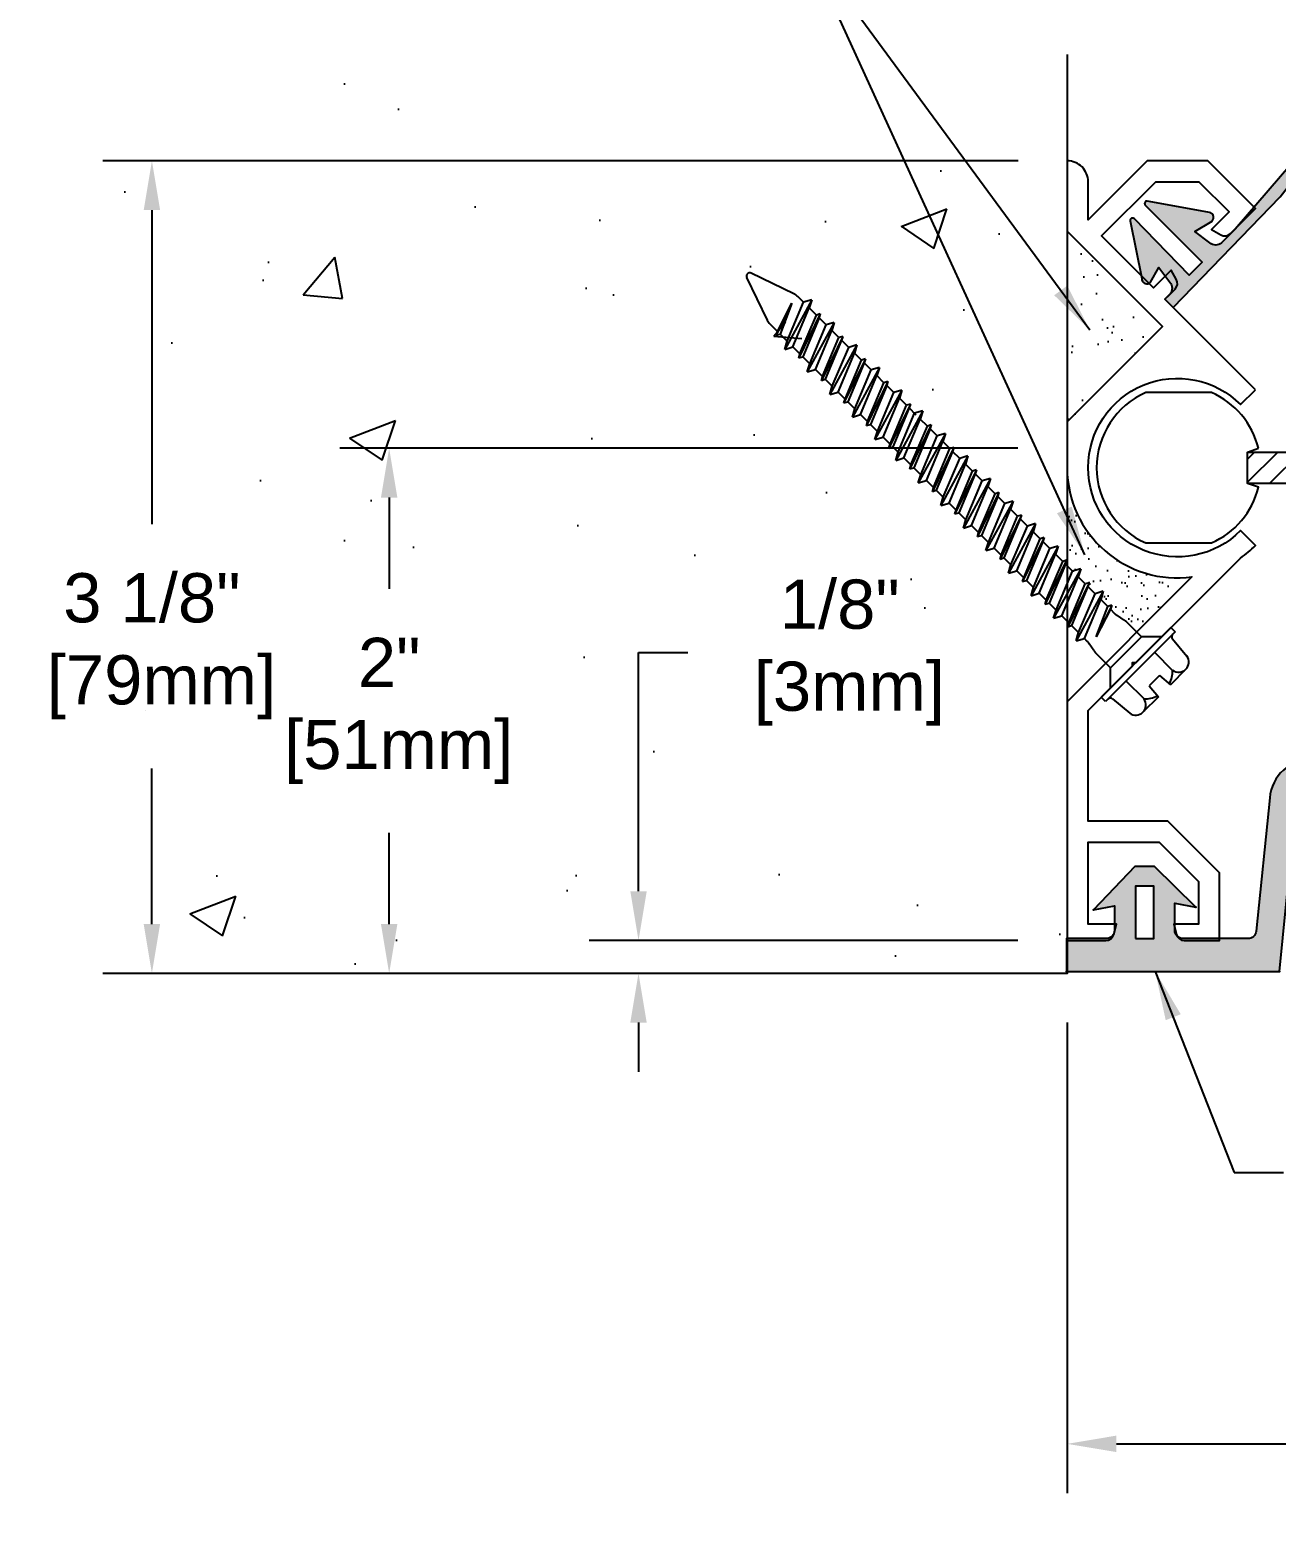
# Model space of a CAD drawing. Header units: inches. Extents: x 4.8 to 19.2, y 6.8 to 15.6.
# Drawn here: x 5.4 to 10.15, y 6.81 to 12.47 of the extents above; entities that cross this region are included whole.
import ezdxf

# ---------------------------------------------------------------- set-up
doc = ezdxf.new("R2010")
doc.units = ezdxf.units.IN
doc.header["$MEASUREMENT"] = 0
for name, color, linetype in [('Anchors', 4, 'Continuous'), ('Conditions', 1, 'Continuous'), ('Dimensions', 3, 'Continuous'), ('Fillers', 2, 'Continuous'), ('Metals', 7, 'Continuous'), ('Text', 2, 'Continuous')]:
    doc.layers.add(name, color=color, linetype=linetype)
doc.styles.add('Arial', font='arial.ttf')
doc.dimstyles.new('Arial', dxfattribs={"dimtxt": 0.1875, "dimasz": 0.1875, "dimexe": 0.1875, "dimexo": 0.1875, "dimgap": 0.1875, "dimtad": 0, "dimtih": 1, "dimtoh": 1, "dimdec": 4, "dimzin": 0, "dimdsep": 46, "dimlunit": 4, "dimtxsty": 'Arial', "dimcen": 0.1875, "dimadec": 0, "dimazin": 0, "dimtfac": 1, "dimtdec": 4, "dimtofl": 0, "dimtmove": 0, "dimatfit": 3, "dimfxl": 0, "dimfrac": 2, "dimtolj": 1, "dimtzin": 0, "dimarcsym": 0})

# ---------------------------------------------------------------- blocks, each defined once
blk = doc.blocks.new('VS600')
h = blk.add_hatch(color=256)
h.paths.add_polyline_path([(14.084, 0.7481, -0.388264), (14.0531, 0.7763), (14.0005, 1.2892, 0.380339), (13.8396, 1.4322), (13.7957, 1.4322, 0.380339), (13.6349, 1.2892), (13.5823, 0.7763, -0.388264), (13.5514, 0.7481), (13.4121, 0.7481, -0.414214), (13.3811, 0.7791), (13.3811, 0.8731), (13.4611, 0.8581), (13.3036, 1.0231), (13.2286, 1.0231), (13.0711, 0.8681), (13.1511, 0.8831), (13.1511, 0.7791, -0.414214), (13.1201, 0.7481), (12.9808, 0.7481, -0.388264), (12.9499, 0.7763), (12.8974, 1.2892, 0.380339), (12.7365, 1.4322), (12.6926, 1.4322, 0.380339), (12.5317, 1.2892), (12.4791, 0.7763, -0.388264), (12.4482, 0.7481), (12.2319, 0.7481, -0.388264), (12.2011, 0.7763), (12.1485, 1.2892, 0.380339), (11.9876, 1.4322), (11.9437, 1.4322, 0.38034), (11.7828, 1.2892), (11.7302, 0.7761, -0.386279), (11.6994, 0.7481), (11.6832, 0.7481), (11.6832, 1.1101), (11.4992, 1.1101), (11.4992, 0.7481), (11.4831, 0.7481, -0.388264), (11.4522, 0.7763), (11.3996, 1.2892, 0.380339), (11.2387, 1.4322), (11.2002, 1.4322, 0.380339), (11.0393, 1.2892), (10.9867, 0.7763, -0.388264), (10.9559, 0.7481), (10.7082, 0.7481, -0.414214), (10.6772, 0.7791), (10.6772, 0.8831), (10.7572, 0.8681), (10.5997, 1.0231), (10.5247, 1.0231), (10.3672, 0.8581), (10.4472, 0.8731), (10.4472, 0.7791, -0.414214), (10.4162, 0.7481), (10.2652, 0.7481), (10.2652, 0.6231), (11.0758, 0.6231), (11.1384, 1.2506, -0.388879), (11.2002, 1.3072), (11.2387, 1.3072, -0.388879), (11.3005, 1.2506), (11.3631, 0.6231), (11.8194, 0.6231), (11.882, 1.2506, -0.388879), (11.9437, 1.3072), (11.9876, 1.3072, -0.388879), (12.0494, 1.2506), (12.112, 0.6231), (12.5682, 0.6231), (12.6308, 1.2506, -0.388879), (12.6926, 1.3072), (12.7365, 1.3072, -0.388879), (12.7982, 1.2506), (12.8608, 0.6231), (13.6714, 0.6231), (13.734, 1.2506, -0.388879), (13.7957, 1.3072), (13.8396, 1.3072, -0.388879), (13.9014, 1.2506), (13.964, 0.6231), (14.4202, 0.6231), (14.4828, 1.2506, -0.388879), (14.5446, 1.3072), (14.5885, 1.3072, -0.388879), (14.6503, 1.2506), (14.7128, 0.6231), (15.1691, 0.6231), (15.2317, 1.2506, -0.388879), (15.2935, 1.3072), (15.332, 1.3072, -0.388879), (15.3938, 1.2506), (15.4564, 0.6231), (16.267, 0.6231), (16.267, 0.7481), (16.116, 0.7481, -0.414214), (16.085, 0.7791), (16.085, 0.8731), (16.165, 0.8581), (16.0075, 1.0231), (15.9325, 1.0231), (15.775, 0.8681), (15.855, 0.8831), (15.855, 0.7791, -0.414214), (15.824, 0.7481), (15.5763, 0.7481, -0.388264), (15.5455, 0.7763), (15.4929, 1.2892, 0.380339), (15.332, 1.4322), (15.2935, 1.4322, 0.380339), (15.1326, 1.2892), (15.08, 0.7763, -0.388264), (15.0491, 0.7481), (15.033, 0.7481), (15.033, 1.1101), (14.849, 1.1101), (14.849, 0.7481), (14.8328, 0.7481, -0.386279), (14.802, 0.7761), (14.7494, 1.2892, 0.38034), (14.5885, 1.4322), (14.5446, 1.4322, 0.380339), (14.3837, 1.2892), (14.3311, 0.7763, -0.388264), (14.3003, 0.7481)])
h.paths.add_polyline_path([(14.911, 0.7481), (14.971, 0.7481), (14.971, 1.0481), (14.911, 1.0481)], flags=17)
h.paths.add_polyline_path([(13.3011, 0.7481), (13.3011, 0.9481), (13.2311, 0.9481), (13.2311, 0.7481)], flags=17)
h.paths.add_polyline_path([(15.935, 0.7481), (16.005, 0.7481), (16.005, 0.9481), (15.935, 0.9481)], flags=17)
h.paths.add_polyline_path([(11.6212, 0.7481), (11.6212, 1.0481), (11.5612, 1.0481), (11.5612, 0.7481)], flags=17)
h.paths.add_polyline_path([(10.5972, 0.7481), (10.5972, 0.9481), (10.5272, 0.9481), (10.5272, 0.7481)], flags=17)
blk.add_lwpolyline([(14.8328, 0.7481, -0.386279), (14.802, 0.7761), (14.7499, 1.2844, 0.388879), (14.5885, 1.4322), (14.5446, 1.4322, 0.388879), (14.3832, 1.2844), (14.3311, 0.7763, -0.388264), (14.3003, 0.7481), (14.084, 0.7481, -0.388264), (14.0531, 0.7763), (14.001, 1.2844, 0.388879), (13.8396, 1.4322), (13.7957, 1.4322, 0.388879), (13.6344, 1.2844), (13.5823, 0.7763, -0.388264), (13.5514, 0.7481), (13.4121, 0.7481, -0.414214), (13.3811, 0.7791), (13.3811, 0.8731), (13.4611, 0.8581), (13.3036, 1.0231), (13.2286, 1.0231), (13.0711, 0.8681), (13.1511, 0.8831), (13.1511, 0.7791, -0.414214), (13.1201, 0.7481), (12.9808, 0.7481, -0.388264), (12.9499, 0.7763), (12.8978, 1.2844, 0.388879), (12.7365, 1.4322), (12.6926, 1.4322, 0.388879), (12.5312, 1.2844), (12.4791, 0.7763, -0.388264), (12.4482, 0.7481), (12.2319, 0.7481, -0.388264), (12.2011, 0.7763), (12.149, 1.2844, 0.388879), (11.9876, 1.4322), (11.9437, 1.4322, 0.388879), (11.7823, 1.2844), (11.7302, 0.7761, -0.386279), (11.6994, 0.7481), (11.6832, 0.7481), (11.6832, 1.1101), (11.4992, 1.1101), (11.4992, 0.7481), (11.4831, 0.7481, -0.388264), (11.4522, 0.7763), (11.4001, 1.2844, 0.388879), (11.2387, 1.4322), (11.2002, 1.4322, 0.388879), (11.0388, 1.2844), (10.9867, 0.7763, -0.388264), (10.9559, 0.7481), (10.7082, 0.7481, -0.414214), (10.6772, 0.7791), (10.6772, 0.8831), (10.7572, 0.8681), (10.5997, 1.0231), (10.5247, 1.0231), (10.3672, 0.8581), (10.4472, 0.8731), (10.4472, 0.7791, -0.414214), (10.4162, 0.7481), (10.2652, 0.7481), (10.2652, 0.6231), (11.0758, 0.6231), (11.1384, 1.2506, -0.388879), (11.2002, 1.3072), (11.2387, 1.3072, -0.388879), (11.3005, 1.2506), (11.3631, 0.6231), (11.8194, 0.6231), (11.882, 1.2506, -0.388879), (11.9437, 1.3072), (11.9876, 1.3072, -0.388879), (12.0494, 1.2506), (12.112, 0.6231), (12.5682, 0.6231), (12.6308, 1.2506, -0.388879), (12.6926, 1.3072), (12.7365, 1.3072, -0.388879), (12.7982, 1.2506), (12.8608, 0.6231), (13.6714, 0.6231), (13.734, 1.2506, -0.388879), (13.7957, 1.3072), (13.8396, 1.3072, -0.388879), (13.9014, 1.2506), (13.964, 0.6231), (14.4202, 0.6231), (14.4828, 1.2506, -0.388879), (14.5446, 1.3072), (14.5885, 1.3072, -0.388879), (14.6503, 1.2506), (14.7128, 0.6231), (15.1691, 0.6231), (15.2317, 1.2506, -0.388879), (15.2935, 1.3072), (15.332, 1.3072, -0.388879), (15.3938, 1.2506), (15.4564, 0.6231), (16.267, 0.6231), (16.267, 0.7481), (16.116, 0.7481, -0.414214), (16.085, 0.7791), (16.085, 0.8731), (16.165, 0.8581), (16.0075, 1.0231), (15.9325, 1.0231), (15.775, 0.8681), (15.855, 0.8831), (15.855, 0.7791, -0.414214), (15.824, 0.7481), (15.5763, 0.7481, -0.388264), (15.5455, 0.7763), (15.4934, 1.2844, 0.388879), (15.332, 1.4322), (15.2935, 1.4322, 0.388879), (15.1321, 1.2844), (15.08, 0.7763, -0.388264), (15.0491, 0.7481), (15.033, 0.7481), (15.033, 1.1101), (14.849, 1.1101), (14.849, 0.7481)], format="xyb", close=True)
for points in [[(11.5612, 0.7481), (11.6212, 0.7481), (11.6212, 1.0481), (11.5612, 1.0481)], [(14.971, 0.7481), (14.911, 0.7481), (14.911, 1.0481), (14.971, 1.0481)], [(10.5272, 0.7481), (10.5972, 0.7481), (10.5972, 0.9481), (10.5272, 0.9481)], [(13.3011, 0.7481), (13.2311, 0.7481), (13.2311, 0.9481), (13.3011, 0.9481)], [(16.005, 0.7481), (15.935, 0.7481), (15.935, 0.9481), (16.005, 0.9481)]]:
    blk.add_lwpolyline(points, close=True)
at = {"color": 0, "linetype": 'ByBlock'}
for p in [(11.8255, 1.381), (12.0375, 1.2821), (14.4828, 1.2506), (11.6832, 1.1101), (11.5612, 1.0481), (11.6212, 1.0481), (10.3672, 0.8581), (10.7572, 0.8681), (11.5612, 0.7481), (11.5612, 0.7481), (11.5612, 0.7481), (11.6212, 0.7481), (11.6212, 0.7481), (11.6832, 0.7481), (11.6832, 0.7481), (10.2652, 0.6231), (10.2652, 0.6231), (11.0758, 0.6231), (11.0758, 0.6231), (11.3631, 0.6231), (11.3631, 0.6231), (12.112, 0.6231), (12.112, 0.6231), (12.5682, 0.6231), (12.5682, 0.6231), (12.8608, 0.6231), (12.8608, 0.6231), (13.6714, 0.6231), (13.964, 0.6231), (14.4202, 0.6231), (14.4202, 0.6231), (14.4202, 0.6231), (14.7128, 0.6231), (14.7128, 0.6231), (15.1691, 0.6231), (15.1691, 0.6231), (15.4564, 0.6231), (16.267, 0.6231)]:
    blk.add_point(p, dxfattribs=at)
blk = doc.blocks.new('bs800')
at = {"layer": 'Text'}
blk.add_hatch(color=256, dxfattribs=at).paths.add_polyline_path([(5.8716, 6.4417, 1), (5.9966, 6.4417), (6.2996, 7.2181, -1), (6.3346, 7.2181), (6.5468, 6.4439, 1), (6.6718, 6.4439), (6.8245, 7.2181, -1), (6.8595, 7.2181), (7.2007, 6.5052, 1), (7.3257, 6.5052), (7.5526, 7.2117, -0.91191), (7.5875, 7.2147), (7.7709, 6.483, 1), (7.8959, 6.483), (8.1698, 7.1366, -0.91191), (8.2048, 7.1396), (8.5546, 6.5341), (8.802, 6.2857), (8.8338, 6.3175), (8.8204, 6.3309, -0.379282), (8.8116, 6.378), (8.8569, 6.4379), (8.891, 6.3675, 0.684825), (8.9252, 6.3826), (8.9667, 6.6165, 0.67662), (8.9496, 6.6238), (8.7419, 6.4094), (8.6924, 6.4589), (8.9081, 6.6587, 0.637589), (8.9019, 6.6758), (8.6739, 6.6349, 0.699658), (8.658, 6.6008), (8.7192, 6.5666), (8.6615, 6.5243, -0.360218), (8.6131, 6.5288), (8.5902, 6.55), (8.2498, 7.1366, 1), (8.1248, 7.1366), (7.8509, 6.483, -1), (7.8159, 6.483), (7.6326, 7.2117, 1), (7.5076, 7.2117), (7.2807, 6.5052, -1), (7.2457, 6.5052), (6.9045, 7.2181, 1), (6.7795, 7.2181), (6.6268, 6.4439, -1), (6.5918, 6.4439), (6.3796, 7.2181, 1), (6.2546, 7.2181), (5.9516, 6.4417, -1), (5.9166, 6.4417), (5.7024, 7.2307, 1), (5.5774, 7.2307), (5.3921, 6.5306, -1), (5.3571, 6.5306), (5.0696, 7.1381, 1), (4.9446, 7.1381), (4.6874, 6.5178, -1), (4.6524, 6.5178), (4.3554, 6.9638, 1), (4.2304, 6.9638), (3.8921, 6.5714), (3.8403, 6.5195, -0.414214), (3.7964, 6.5195), (3.7388, 6.5618), (3.8044, 6.6014, 0.699658), (3.7885, 6.6355), (3.5568, 6.6783, 0.637589), (3.5506, 6.6612), (3.7663, 6.4455), (3.7168, 6.396), (3.5091, 6.6104, 0.67662), (3.4921, 6.6031), (3.5365, 6.3837, 0.684825), (3.5706, 6.3687), (3.6019, 6.4245), (3.6471, 6.3646, -0.379282), (3.6383, 6.3176), (3.6249, 6.3041), (3.6567, 6.2723), (4.0637, 6.6938), (4.2755, 6.9669, -0.91191), (4.3104, 6.9638), (4.6074, 6.5178, 1), (4.7324, 6.5178), (4.9897, 7.1411, -0.91191), (5.0246, 7.1381), (5.3121, 6.5306, 1), (5.4371, 6.5306), (5.6224, 7.2307, -1), (5.6574, 7.2307)])
at = {"layer": 'Fillers'}
blk.add_lwpolyline([(5.9516, 6.4417, -1), (5.9166, 6.4417), (5.7024, 7.2307, 1), (5.5774, 7.2307), (5.3921, 6.5306, -1), (5.3571, 6.5306), (5.0696, 7.1381, 1), (4.9446, 7.1381), (4.6874, 6.5178, -1), (4.6524, 6.5178), (4.3554, 6.9638, 1), (4.2304, 6.9638), (3.8921, 6.5714), (3.8403, 6.5195, -0.414214), (3.7964, 6.5195), (3.7388, 6.5618), (3.8044, 6.6014, 0.699658), (3.7885, 6.6355), (3.5568, 6.6783, 0.637589), (3.5506, 6.6612), (3.7663, 6.4455), (3.7168, 6.396), (3.5091, 6.6104, 0.67662), (3.4921, 6.6031), (3.5365, 6.3837, 0.684825), (3.5706, 6.3687), (3.6019, 6.4245), (3.6471, 6.3646, -0.379282), (3.6383, 6.3176), (3.6249, 6.3041), (3.6567, 6.2723), (4.0637, 6.6938), (4.2755, 6.9669, -0.91191), (4.3104, 6.9638), (4.6074, 6.5178, 1), (4.7324, 6.5178), (4.9897, 7.1411, -0.91191), (5.0246, 7.1381), (5.3121, 6.5306, 1), (5.4371, 6.5306), (5.6224, 7.2307, -1), (5.6574, 7.2307), (5.8716, 6.4417, 1), (5.9966, 6.4417), (6.2996, 7.2181, -1), (6.3346, 7.2181), (6.5468, 6.4439, 1), (6.6718, 6.4439), (6.8245, 7.2181, -1), (6.8595, 7.2181), (7.2007, 6.5052, 1), (7.3257, 6.5052), (7.5526, 7.2117, -0.91191), (7.5875, 7.2147), (7.7709, 6.483, 1), (7.8959, 6.483), (8.1698, 7.1366, -0.91191), (8.2048, 7.1396), (8.5546, 6.5341), (8.802, 6.2857), (8.8338, 6.3175), (8.8204, 6.3309, -0.379282), (8.8116, 6.378), (8.8569, 6.4379), (8.891, 6.3675, 0.684825), (8.9252, 6.3826), (8.9667, 6.6165, 0.67662), (8.9496, 6.6238), (8.7419, 6.4094), (8.6924, 6.4589), (8.9081, 6.6587, 0.637589), (8.9019, 6.6758), (8.6739, 6.6349, 0.699658), (8.658, 6.6008), (8.7192, 6.5666), (8.6615, 6.5243, -0.360218), (8.6131, 6.5288), (8.5902, 6.55), (8.2498, 7.1366, 1), (8.1248, 7.1366), (7.8509, 6.483, -1), (7.8159, 6.483), (7.6326, 7.2117, 1), (7.5076, 7.2117), (7.2807, 6.5052, -1), (7.2457, 6.5052), (6.9045, 7.2181, 1), (6.7795, 7.2181), (6.6268, 6.4439, -1), (6.5918, 6.4439), (6.3796, 7.2181, 1), (6.2546, 7.2181)], format="xyb", close=True, dxfattribs=at)
blk = doc.blocks.new('*D22')
at = {"layer": 'Defpoints', "color": 0}
for p in [(9.3555, 10.8794), (6.7732, 8.8794), (7.3555, 8.8794)]:
    blk.add_point(p, dxfattribs=at)
at = {"layer": 'Dimensions', "color": 0, "lineweight": -2}
for p, q in [((9.168, 10.8794), (6.5857, 10.8794)), ((6.7732, 10.6919), (6.7732, 10.3437)), ((6.7732, 9.0669), (6.7732, 9.4151)), ((7.168, 8.8794), (6.5857, 8.8794))]:
    blk.add_line(p, q, dxfattribs=at)
at = {"layer": 'Dimensions', "color": 0}
for points in [[(6.7419, 10.6919), (6.8044, 10.6919), (6.7732, 10.8794)], [(6.7419, 9.0669), (6.8044, 9.0669), (6.7732, 8.8794)]]:
    blk.add_solid(points, dxfattribs=at)
at = {"layer": 'Dimensions', "color": 0, "insert": (6.7732, 9.8794), "char_height": 0.1875, "attachment_point": 5, "style": 'Arial'}
blk.add_mtext('\\A1;2"\\P [51mm]', dxfattribs=at)
blk = doc.blocks.new('Th316134')
for p, q in [((-0.1352, 1.779), (-0.129, 1.8501)), ((-0.0968, 1.8775), (-0.0272, 1.8775)), ((-0.0645, 1.7688), (-0.0645, 1.8501)), ((-0.0233, 1.8325), (-0.0272, 1.8775)), ((0.0232, 1.8325), (0.0272, 1.8775)), ((0.0272, 1.8775), (0.0967, 1.8775)), ((0.0645, 1.7688), (0.0645, 1.8501)), ((0.1352, 1.779), (0.129, 1.8501)), ((-0.0233, 1.8325), (0.0232, 1.8325)), ((-0.1568, 1.75), (-0.1568, 1.7688)), ((-0.1568, 1.7688), (0.1567, 1.7688)), ((0.1567, 1.7688), (0.1567, 1.75)), ((-0.1568, 1.75), (0.1567, 1.75)), ((-0.1148, 1.75), (-0.0698, 1.705)), ((0.1148, 1.75), (0.0697, 1.705)), ((-0.0698, 1.705), (-0.0698, 1.6379)), ((-0.0698, 1.705), (0.0697, 1.705)), ((0.0697, 1.705), (0.0697, 1.6379)), ((-0.0687, 1.6283), (-0.0633, 1.6023)), ((0.0687, 1.6283), (0.0633, 1.6023)), ((-0.0863, 1.5156), (0.0862, 1.5664)), ((-0.0737, 1.5664), (0.0321, 1.6029)), ((-0.0737, 1.5664), (-0.0623, 1.5726)), ((-0.0737, 1.5664), (-0.0623, 1.5602)), ((-0.0623, 1.5726), (0.0321, 1.6029)), ((0.0321, 1.6029), (-0.0623, 1.5602)), ((-0.0623, 1.5927), (-0.0623, 1.5726)), ((0.0623, 1.5793), (-0.0623, 1.5285)), ((0.0623, 1.5927), (0.0623, 1.5793)), ((0.0862, 1.5664), (0.0623, 1.5793)), ((0.0862, 1.5664), (0.0623, 1.5535)), ((-0.0863, 1.5156), (-0.0623, 1.5285)), ((-0.0623, 1.5602), (-0.0623, 1.5285)), ((0.0623, 1.5535), (-0.0623, 1.5027)), ((-0.0623, 1.471), (0.0623, 1.5218)), ((0.0623, 1.5535), (0.0623, 1.5218)), ((0.0737, 1.5156), (0.0623, 1.5218)), ((-0.0863, 1.5156), (-0.0623, 1.5027)), ((-0.0737, 1.4648), (0.0737, 1.5156)), ((-0.0737, 1.4648), (-0.0623, 1.471)), ((0.0623, 1.5095), (-0.0623, 1.4587)), ((-0.0623, 1.5027), (-0.0623, 1.471)), ((0.0623, 1.4778), (-0.0623, 1.427)), ((0.0737, 1.5156), (0.0623, 1.5095)), ((0.0623, 1.5095), (0.0623, 1.4778)), ((0.0862, 1.4648), (0.0623, 1.4778)), ((-0.0863, 1.4141), (0.0862, 1.4648)), ((-0.0863, 1.4141), (-0.0623, 1.427)), ((-0.0737, 1.4648), (-0.0623, 1.4587)), ((-0.0623, 1.4587), (-0.0623, 1.427)), ((0.0623, 1.4519), (-0.0623, 1.4011)), ((0.0862, 1.4648), (0.0623, 1.4519)), ((0.0623, 1.4519), (0.0623, 1.4202)), ((-0.0863, 1.4141), (-0.0623, 1.4011)), ((-0.0737, 1.3633), (0.0737, 1.4141)), ((-0.0623, 1.3694), (0.0623, 1.4202)), ((0.0623, 1.4079), (-0.0623, 1.3571)), ((-0.0623, 1.4011), (-0.0623, 1.3694)), ((0.0623, 1.3762), (-0.0623, 1.3254)), ((0.0737, 1.4141), (0.0623, 1.4202)), ((0.0737, 1.4141), (0.0623, 1.4079)), ((0.0623, 1.4079), (0.0623, 1.3762)), ((0.0862, 1.3633), (0.0623, 1.3762)), ((-0.0863, 1.3125), (0.0862, 1.3633)), ((-0.0737, 1.3633), (-0.0623, 1.3694)), ((-0.0737, 1.3633), (-0.0623, 1.3571)), ((-0.0623, 1.3571), (-0.0623, 1.3254)), ((0.0623, 1.3504), (-0.0623, 1.2996)), ((0.0862, 1.3633), (0.0623, 1.3504)), ((0.0623, 1.3504), (0.0623, 1.3187)), ((-0.0863, 1.3125), (-0.0623, 1.3254)), ((-0.0863, 1.3125), (-0.0623, 1.2996)), ((-0.0737, 1.2617), (0.0737, 1.3125)), ((-0.0623, 1.2679), (0.0623, 1.3187)), ((0.0623, 1.3063), (-0.0623, 1.2556)), ((-0.0623, 1.2996), (-0.0623, 1.2679)), ((0.0737, 1.3125), (0.0623, 1.3187)), ((0.0737, 1.3125), (0.0623, 1.3063)), ((0.0623, 1.3063), (0.0623, 1.2746)), ((-0.0863, 1.2109), (0.0862, 1.2617)), ((-0.0737, 1.2617), (-0.0623, 1.2679)), ((-0.0737, 1.2617), (-0.0623, 1.2556)), ((0.0623, 1.2746), (-0.0623, 1.2239)), ((-0.0623, 1.2556), (-0.0623, 1.2239)), ((0.0623, 1.2488), (-0.0623, 1.198)), ((0.0862, 1.2617), (0.0623, 1.2746)), ((0.0862, 1.2617), (0.0623, 1.2488)), ((0.0623, 1.2488), (0.0623, 1.2171)), ((-0.0863, 1.2109), (-0.0623, 1.2239)), ((-0.0863, 1.2109), (-0.0623, 1.198)), ((-0.0737, 1.1602), (0.0737, 1.2109)), ((-0.0623, 1.1663), (0.0623, 1.2171)), ((0.0623, 1.2048), (-0.0623, 1.154)), ((-0.0623, 1.198), (-0.0623, 1.1663)), ((0.0737, 1.2109), (0.0623, 1.2171)), ((0.0737, 1.2109), (0.0623, 1.2048)), ((0.0623, 1.2048), (0.0623, 1.1731)), ((-0.0863, 1.1094), (0.0862, 1.1602)), ((-0.0737, 1.1602), (-0.0623, 1.1663)), ((-0.0737, 1.1602), (-0.0623, 1.154)), ((0.0623, 1.1731), (-0.0623, 1.1223)), ((-0.0623, 1.154), (-0.0623, 1.1223)), ((0.0623, 1.1472), (-0.0623, 1.0965)), ((0.0862, 1.1602), (0.0623, 1.1731)), ((0.0862, 1.1602), (0.0623, 1.1472)), ((0.0623, 1.1472), (0.0623, 1.1155)), ((-0.0863, 1.1094), (-0.0623, 1.1223)), ((-0.0863, 1.1094), (-0.0623, 1.0965)), ((-0.0737, 1.0586), (0.0737, 1.1094)), ((-0.0623, 1.0648), (0.0623, 1.1155)), ((0.0623, 1.1032), (-0.0623, 1.0524)), ((-0.0623, 1.0965), (-0.0623, 1.0648)), ((0.0737, 1.1094), (0.0623, 1.1155)), ((0.0737, 1.1094), (0.0623, 1.1032)), ((0.0623, 1.1032), (0.0623, 1.0715)), ((-0.0863, 1.0078), (0.0862, 1.0586)), ((-0.0737, 1.0586), (-0.0623, 1.0648)), ((-0.0737, 1.0586), (-0.0623, 1.0524)), ((0.0623, 1.0715), (-0.0623, 1.0207)), ((-0.0623, 1.0524), (-0.0623, 1.0207)), ((0.0623, 1.0457), (-0.0623, 0.9949)), ((0.0862, 1.0586), (0.0623, 1.0715)), ((0.0862, 1.0586), (0.0623, 1.0457)), ((0.0623, 1.0457), (0.0623, 1.014)), ((-0.0863, 1.0078), (-0.0623, 1.0207)), ((-0.0863, 1.0078), (-0.0623, 0.9949)), ((-0.0737, 0.957), (0.0737, 1.0078)), ((-0.0623, 0.9632), (0.0623, 1.014)), ((0.0623, 1.0016), (-0.0623, 0.9509)), ((-0.0623, 0.9949), (-0.0623, 0.9632)), ((0.0737, 1.0078), (0.0623, 1.014)), ((0.0737, 1.0078), (0.0623, 1.0016)), ((0.0623, 1.0016), (0.0623, 0.97)), ((-0.0863, 0.9063), (0.0862, 0.957)), ((-0.0737, 0.957), (-0.0623, 0.9632)), ((-0.0737, 0.957), (-0.0623, 0.9509)), ((0.0623, 0.97), (-0.0623, 0.9192)), ((-0.0623, 0.9509), (-0.0623, 0.9192)), ((0.0862, 0.957), (0.0623, 0.97)), ((0.0862, 0.957), (0.0623, 0.9441)), ((-0.0863, 0.9063), (-0.0623, 0.9192)), ((-0.0863, 0.9063), (-0.0623, 0.8933)), ((-0.0737, 0.8555), (0.0737, 0.9063)), ((0.0623, 0.9441), (-0.0623, 0.8933)), ((-0.0623, 0.8616), (0.0623, 0.9124)), ((0.0623, 0.9001), (-0.0623, 0.8493)), ((0.0623, 0.9441), (0.0623, 0.9124)), ((0.0737, 0.9063), (0.0623, 0.9124)), ((0.0737, 0.9063), (0.0623, 0.9001)), ((0.0623, 0.9001), (0.0623, 0.8684)), ((-0.0863, 0.8047), (0.0862, 0.8555)), ((-0.0737, 0.8555), (-0.0623, 0.8616)), ((-0.0737, 0.8555), (-0.0623, 0.8493)), ((-0.0623, 0.8933), (-0.0623, 0.8616)), ((0.0623, 0.8684), (-0.0623, 0.8176)), ((0.0862, 0.8555), (0.0623, 0.8684)), ((0.0862, 0.8555), (0.0623, 0.8425)), ((-0.0863, 0.8047), (-0.0623, 0.8176)), ((-0.0623, 0.8493), (-0.0623, 0.8176)), ((0.0623, 0.8425), (-0.0623, 0.7918)), ((-0.0623, 0.7601), (0.0623, 0.8109)), ((0.0623, 0.8425), (0.0623, 0.8109)), ((0.0737, 0.8047), (0.0623, 0.8109)), ((-0.0863, 0.8047), (-0.0623, 0.7918)), ((-0.0737, 0.7539), (0.0737, 0.8047)), ((-0.0737, 0.7539), (-0.0623, 0.7601)), ((0.0623, 0.7985), (-0.0623, 0.7477)), ((-0.0623, 0.7918), (-0.0623, 0.7601)), ((0.0623, 0.7668), (-0.0623, 0.716)), ((0.0737, 0.8047), (0.0623, 0.7985)), ((0.0623, 0.7985), (0.0623, 0.7668)), ((0.0862, 0.7539), (0.0623, 0.7668)), ((-0.0863, 0.7031), (0.0862, 0.7539)), ((-0.0863, 0.7031), (-0.0623, 0.716)), ((-0.0737, 0.7539), (-0.0623, 0.7477)), ((-0.0737, 0.6602), (0.0737, 0.7109)), ((-0.0623, 0.7477), (-0.0623, 0.716)), ((0.0623, 0.741), (-0.0623, 0.6902)), ((-0.0623, 0.6663), (0.0623, 0.7171)), ((0.0862, 0.7539), (0.0623, 0.741)), ((0.0623, 0.7488), (0.0623, 0.7171)), ((0.0737, 0.7109), (0.0623, 0.7171)), ((0.0737, 0.7109), (0.0623, 0.7048)), ((-0.0863, 0.7031), (-0.0623, 0.6902)), ((-0.0737, 0.6602), (-0.0623, 0.6663)), ((0.0623, 0.7048), (-0.0623, 0.654)), ((-0.0623, 0.698), (-0.0623, 0.6663)), ((0.0623, 0.6731), (-0.0623, 0.6223)), ((0.0623, 0.7048), (0.0623, 0.6731)), ((0.0862, 0.6602), (0.0623, 0.6731)), ((-0.0863, 0.6094), (0.0862, 0.6602)), ((-0.0863, 0.6094), (-0.0623, 0.6223)), ((-0.0737, 0.6602), (-0.0623, 0.654)), ((-0.0623, 0.654), (-0.0623, 0.6223)), ((0.0623, 0.6472), (-0.0623, 0.5965)), ((0.0862, 0.6602), (0.0623, 0.6472)), ((0.0623, 0.6472), (0.0623, 0.6155)), ((-0.0863, 0.6094), (-0.0623, 0.5965)), ((-0.0737, 0.5586), (0.0737, 0.6094)), ((-0.0623, 0.5648), (0.0623, 0.6155)), ((0.0623, 0.6032), (-0.0623, 0.5524)), ((-0.0623, 0.5965), (-0.0623, 0.5648)), ((0.0623, 0.5715), (-0.0623, 0.5207)), ((0.0737, 0.6094), (0.0623, 0.6155)), ((0.0737, 0.6094), (0.0623, 0.6032)), ((0.0623, 0.6032), (0.0623, 0.5715)), ((0.0862, 0.5586), (0.0623, 0.5715)), ((-0.0863, 0.5078), (0.0862, 0.5586)), ((-0.0737, 0.5586), (-0.0623, 0.5648)), ((-0.0737, 0.5586), (-0.0623, 0.5524)), ((-0.0623, 0.5524), (-0.0623, 0.5207)), ((0.0623, 0.5457), (-0.0623, 0.4949)), ((0.0862, 0.5586), (0.0623, 0.5457)), ((0.0623, 0.5457), (0.0623, 0.514)), ((-0.0863, 0.5078), (-0.0623, 0.5207)), ((-0.0863, 0.5078), (-0.0623, 0.4949)), ((-0.0737, 0.457), (0.0737, 0.5078)), ((-0.0623, 0.4632), (0.0623, 0.514)), ((0.0623, 0.5016), (-0.0623, 0.4509)), ((-0.0623, 0.4949), (-0.0623, 0.4632)), ((0.0737, 0.5078), (0.0623, 0.514)), ((0.0737, 0.5078), (0.0623, 0.5016)), ((0.0623, 0.5016), (0.0623, 0.47)), ((-0.0863, 0.4063), (0.0862, 0.457)), ((-0.0737, 0.457), (-0.0623, 0.4632)), ((-0.0737, 0.457), (-0.0623, 0.4509)), ((0.0623, 0.47), (-0.0623, 0.4192)), ((-0.0623, 0.4509), (-0.0623, 0.4192)), ((0.0623, 0.4441), (-0.0623, 0.3933)), ((0.0862, 0.457), (0.0623, 0.47)), ((0.0862, 0.457), (0.0623, 0.4441)), ((0.0623, 0.4441), (0.0623, 0.4124)), ((-0.0863, 0.4063), (-0.0623, 0.4192)), ((-0.0863, 0.4063), (-0.0623, 0.3933)), ((-0.0737, 0.3555), (0.0737, 0.4063)), ((-0.0623, 0.3616), (0.0623, 0.4124)), ((0.0623, 0.4001), (-0.0623, 0.3493)), ((-0.0623, 0.3933), (-0.0623, 0.3616)), ((0.0737, 0.4063), (0.0623, 0.4124)), ((0.0737, 0.4063), (0.0623, 0.4001)), ((0.0623, 0.4001), (0.0623, 0.3684)), ((-0.0863, 0.3047), (0.0862, 0.3555)), ((-0.0737, 0.3555), (-0.0623, 0.3616)), ((-0.0737, 0.3555), (-0.0623, 0.3493)), ((0.0623, 0.3684), (-0.0623, 0.3176)), ((-0.0623, 0.3493), (-0.0623, 0.3176)), ((0.0623, 0.3425), (-0.0623, 0.2918)), ((0.0862, 0.3555), (0.0623, 0.3684)), ((0.0862, 0.3555), (0.0623, 0.3425)), ((0.0623, 0.3425), (0.0623, 0.3109)), ((-0.0863, 0.3047), (-0.0623, 0.3176)), ((-0.0863, 0.3047), (-0.0623, 0.2918)), ((-0.0737, 0.2539), (0.0737, 0.3047)), ((-0.0623, 0.2601), (0.0623, 0.3109)), ((0.0623, 0.2985), (-0.0623, 0.2477)), ((-0.0623, 0.2918), (-0.0623, 0.2601)), ((0.0737, 0.3047), (0.0623, 0.3109)), ((0.0737, 0.3047), (0.0623, 0.2985)), ((0.0623, 0.2985), (0.0623, 0.2668)), ((-0.0863, 0.2031), (0.0862, 0.2539)), ((-0.0737, 0.2539), (-0.0623, 0.2601)), ((-0.0737, 0.2539), (-0.0623, 0.2477)), ((0.0623, 0.2668), (-0.0623, 0.216)), ((-0.0623, 0.2477), (-0.0623, 0.216)), ((0.0623, 0.241), (-0.0623, 0.1902)), ((0.0862, 0.2539), (0.0623, 0.2668)), ((0.0862, 0.2539), (0.0623, 0.241)), ((0.0623, 0.241), (0.0623, 0.2093)), ((-0.0863, 0.2031), (-0.0623, 0.216)), ((-0.0863, 0.2031), (-0.0623, 0.1902)), ((-0.0623, 0.1902), (-0.0623, 0.1643)), ((-0.0335, 0.1662), (0.0623, 0.2093)), ((-0.0335, 0.1662), (0.0737, 0.2031)), ((0.0623, 0.197), (-0.0335, 0.1662)), ((0.0737, 0.2031), (0.0623, 0.2093)), ((0.0737, 0.2031), (0.0623, 0.197)), ((0.0623, 0.197), (0.0623, 0.1643)), ((-0.0596, 0.149), (-0.0096, 0.0062)), ((0.0596, 0.149), (0.0096, 0.0062))]:
    blk.add_line(p, q)
for centre, radius, start, end in [((-0.0968, 1.8448), 0.0327, 9.285, 170.715), ((0, 1.7879), 0.0896, 107.4215, 136.0407), ((0, 1.7879), 0.0896, 43.9593, 72.5785), ((0.0967, 1.8448), 0.0327, 9.285, 170.715), ((-0.1464, 1.78), 0.0112, 270, 355), ((0.1464, 1.78), 0.0112, 185, 270), ((-0.0233, 1.6379), 0.0465, 180, 191.9357), ((0.0232, 1.6379), 0.0465, 348.0643, 0), ((-0.1088, 1.5927), 0.0465, 0, 11.9357), ((0.1088, 1.5927), 0.0465, 168.0643, 180), ((-0.0158, 0.1643), 0.0465, 180, 199.3058), ((0.0158, 0.1643), 0.0465, 340.6942, 0), ((0, 0.0106), 0.0106, 204.1001, 335.8999)]:
    blk.add_arc(centre, radius, start, end)
blk = doc.blocks.new('*D23')
at = {"layer": 'Defpoints', "color": 0}
for p in [(9.3555, 8.8794), (15.3555, 8.8794), (9.3555, 7.0872)]:
    blk.add_point(p, dxfattribs=at)
at = {"layer": 'Dimensions', "color": 0, "lineweight": -2}
for p, q in [((9.3555, 8.6919), (9.3555, 6.8997)), ((15.3555, 8.6919), (15.3555, 6.8997)), ((9.543, 7.0872), (11.6306, 7.0872)), ((15.168, 7.0872), (13.0804, 7.0872))]:
    blk.add_line(p, q, dxfattribs=at)
at = {"layer": 'Dimensions', "color": 0}
for points in [[(9.543, 7.1185), (9.543, 7.056), (9.3555, 7.0872)], [(15.168, 7.1185), (15.168, 7.056), (15.3555, 7.0872)]]:
    blk.add_solid(points, dxfattribs=at)
at = {"layer": 'Dimensions', "color": 0, "insert": (12.3555, 7.0872), "char_height": 0.1875, "attachment_point": 5, "style": 'Arial'}
blk.add_mtext('\\A1;6"\\P [152mm]', dxfattribs=at)
blk = doc.blocks.new('*D24')
at = {"layer": 'Defpoints', "color": 0}
for p in [(9.356, 11.9744), (5.8694, 8.8794), (7.3555, 8.8794)]:
    blk.add_point(p, dxfattribs=at)
at = {"layer": 'Dimensions', "color": 0, "lineweight": -2}
for p, q in [((9.1685, 11.9744), (5.6819, 11.9744)), ((5.8694, 11.7869), (5.8694, 10.5911)), ((5.8694, 9.0669), (5.8694, 9.6601)), ((7.168, 8.8794), (5.6819, 8.8794))]:
    blk.add_line(p, q, dxfattribs=at)
at = {"layer": 'Dimensions', "color": 0}
for points in [[(5.8381, 11.7869), (5.9006, 11.7869), (5.8694, 11.9744)], [(5.8381, 9.0669), (5.9006, 9.0669), (5.8694, 8.8794)]]:
    blk.add_solid(points, dxfattribs=at)
at = {"layer": 'Dimensions', "color": 0, "insert": (5.8694, 10.1256), "char_height": 0.1875, "attachment_point": 5, "style": 'Arial'}
blk.add_mtext('\\A1;3 1/8"\\P [79mm]', dxfattribs=at)
blk = doc.blocks.new('*D25')
at = {"layer": 'Defpoints', "color": 0}
for p in [(9.3555, 9.0044), (7.7229, 8.8794), (9.3555, 8.8794)]:
    blk.add_point(p, dxfattribs=at)
at = {"layer": 'Dimensions', "color": 0, "lineweight": -2}
for p, q in [((7.7229, 9.1919), (7.7229, 10.1013)), ((7.7229, 10.1013), (7.9104, 10.1013)), ((9.168, 9.0044), (7.5354, 9.0044)), ((9.168, 8.8794), (7.5354, 8.8794)), ((7.7229, 8.6919), (7.7229, 8.5044))]:
    blk.add_line(p, q, dxfattribs=at)
at = {"layer": 'Dimensions', "color": 0}
for points in [[(7.6917, 9.1919), (7.7542, 9.1919), (7.7229, 9.0044)], [(7.6917, 8.6919), (7.7542, 8.6919), (7.7229, 8.8794)]]:
    blk.add_solid(points, dxfattribs=at)
at = {"layer": 'Dimensions', "color": 0, "insert": (8.4896, 10.1013), "char_height": 0.1875, "attachment_point": 5, "style": 'Arial'}
blk.add_mtext('\\A1;1/8"\\P [3mm]', dxfattribs=at)
blk = doc.blocks.new('RAL5')
blk.add_lwpolyline([(0.7175, 2.0978), (0.3724, 2.4429), (0.411, 2.4815, 0.339454), (0.416, 2.5189), (0.3958, 2.5539), (0.3286, 2.4867), (0.1314, 2.6839), (0.3376, 2.89), (0.5023, 2.89), (0.6171, 2.7752), (0.5499, 2.708), (0.5849, 2.6878, 0.339454), (0.6223, 2.6928), (0.7175, 2.788), (0.5355, 2.97), (0.3044, 2.97), (0.08, 2.7456), (0.08, 2.8905, 0.414214), (0.0005, 2.97), (0, 2.97), (0, 2.7022), (0.3634, 2.3388), (0, 1.9755), (0, 1.7977, 0.450829), (0.4753, 1.385), (0, 0.9098), (0, 0), (0.1476, 0, 0.339454), (0.1775, 0.023), (0.188, 0.062), (0.08, 0.062), (0.08, 0.375), (0.3503, 0.375), (0.501, 0.2243), (0.501, 0.062), (0.406, 0.062), (0.4165, 0.023, 0.339454), (0.4464, 0), (0.581, 0), (0.581, 0.2575), (0.3835, 0.455), (0.08, 0.455), (0.08, 0.8766), (0.2486, 1.0452), (0.2486, 1.0594), (0.2628, 1.0594), (0.6603, 1.4569, 0.044547), (0.7175, 1.5049), (0.6608, 1.5614, -2.420133), (0.6608, 2.0414), (0.7175, 2.0978)], format="xyb")
blk = doc.blocks.new('SB12')
h = blk.add_hatch()
h.set_pattern_fill('ANSI31', color=256, scale=0.5, style=0)
h.paths.add_polyline_path([(4.0046, 6.7681), (4.0046, 6.6481), (5.7388, 6.6481), (5.7388, 6.6781), (5.7676, 6.6972), (5.71, 6.719), (5.7388, 6.7381), (5.7388, 6.7681)])
h.paths.add_polyline_path([(5.8088, 6.7681), (5.8088, 6.7381), (5.78, 6.719), (5.8376, 6.6972), (5.8088, 6.6781), (5.8088, 6.6481), (6.8258, 6.6481), (6.8258, 6.6781), (6.8546, 6.6972), (6.797, 6.719), (6.8258, 6.7381), (6.8258, 6.7681)])
h.paths.add_polyline_path([(6.8958, 6.7681), (6.8958, 6.7381), (6.867, 6.719), (6.9246, 6.6972), (6.8958, 6.6781), (6.8958, 6.6481), (9.1208, 6.6481), (9.1208, 6.7681)])
for p, q in [((5.7388, 6.8381), (5.7388, 6.7381)), ((5.8088, 6.8381), (5.8088, 6.7381)), ((6.8258, 6.8381), (6.8258, 6.7381)), ((6.8958, 6.8381), (6.8958, 6.7381)), ((5.7388, 6.7381), (5.71, 6.719)), ((5.7676, 6.6972), (5.71, 6.719)), ((5.7388, 6.6781), (5.7676, 6.6972)), ((5.8088, 6.7381), (5.78, 6.719)), ((5.8376, 6.6972), (5.78, 6.719)), ((5.8088, 6.6781), (5.8376, 6.6972)), ((6.8258, 6.7381), (6.797, 6.719)), ((6.8546, 6.6972), (6.797, 6.719)), ((6.8258, 6.6781), (6.8546, 6.6972)), ((6.8958, 6.7381), (6.867, 6.719)), ((6.9246, 6.6972), (6.867, 6.719)), ((6.8958, 6.6781), (6.9246, 6.6972)), ((5.7388, 6.6781), (5.7388, 6.5781)), ((5.8088, 6.6781), (5.8088, 6.5781)), ((6.8258, 6.6781), (6.8258, 6.5781)), ((6.8958, 6.6781), (6.8958, 6.5781))]:
    blk.add_line(p, q)
for points in [[(4.0456, 6.7824, 0.233897), (3.8671, 6.9945), (3.6171, 6.9945, 0.654654), (3.6171, 6.4217), (3.8671, 6.4217, 0.233897), (4.0456, 6.6337), (4.0046, 6.6481), (4.0046, 6.7681)], [(9.1208, 6.7824), (8.6126, 6.7824, -0.233897), (8.7911, 6.9945), (9.0411, 6.9945, -0.654654), (9.0411, 6.4217), (8.7911, 6.4217, -0.233897), (8.6126, 6.6337), (9.1208, 6.6337)]]:
    blk.add_lwpolyline(points, format="xyb", close=True)
for points in [[(4.0046, 6.7681), (5.7388, 6.7681)], [(5.8088, 6.7681), (6.8258, 6.7681)], [(6.8958, 6.7681), (9.1208, 6.7681)], [(5.7388, 6.6481), (4.0046, 6.6481)], [(6.8258, 6.6481), (5.8088, 6.6481)], [(9.1208, 6.6481), (6.8958, 6.6481)]]:
    blk.add_lwpolyline(points)

msp = doc.modelspace()

# ---------------------------------------------------------------- hatches: boundary and pattern name
at = {"layer": 'Conditions'}
h = msp.add_hatch(dxfattribs=at)
h.set_pattern_fill('AR-CONC', color=256, scale=0.25, style=0)
h.set_pattern_definition([(50, (6.0384, 4.0972), (1.79315, -0.15688), [0.1875, -2.0625]), (355, (6.0384, 4.0972), (-0.34688, 1.88048), [0.15, -1.65]), (100.451, (6.1878, 4.0841), (1.44627, 1.7236), [0.15935, -1.75286]), (46.184, (6.0384, 4.5972), (2.6681, -0.4138), [0.28125, -3.09375]), (96.636, (6.2607, 4.5627), (2.33666, 2.4353), [0.239, -2.6293]), (351.184, (6.0384, 4.5972), (2.3367, 2.4353), [0.225, -2.475]), (21, (6.2884, 4.4722), (1.49227, -1.00655), [0.1875, -2.0625]), (326, (6.2884, 4.4722), (0.6083, 1.81288), [0.15, -1.65]), (71.451, (6.4127, 4.3883), (2.10056, 0.80633), [0.15935, -1.75286]), (37.5, (6.0384, 4.09716), (0.0304, 0.832235), [0, -1.63, 0, -1.675, 0, -1.65625]), (7.5, (6.0384, 4.0972), (0.65767, 0.98603), [0, -0.955, 0, -1.5925, 0, -0.63125]), (327.5, (5.4809, 4.09716), (1.334556, -0.056387), [0, -0.625, 0, -1.95, 0, -2.5875]), (317.5, (5.2309, 4.0972), (1.45797, 0.25026), [0, -0.8125, 0, -1.295, 0, -1.8375])])
edge = h.paths.add_edge_path()
edge.add_arc((8.20282, 11.54527), 0.01263, 59.51142, 210.48858, ccw=False)
edge.add_line((8.20923, 11.55615), (8.37033, 11.47864))
edge.add_arc((8.34622, 11.42852), 0.05562, 45, 64.30575, ccw=False)
edge.add_line((8.38555, 11.46785), (8.40742, 11.44598))
edge.add_line((8.40742, 11.44598), (8.43865, 11.45534))
edge.add_line((8.43865, 11.45534), (8.42928, 11.42411))
edge.add_line((8.42928, 11.42411), (8.45609, 11.3973))
edge.add_line((8.45609, 11.3973), (8.47098, 11.40177))
edge.add_line((8.47098, 11.40177), (8.46652, 11.38688))
edge.add_line((8.46652, 11.38688), (8.49332, 11.36007))
edge.add_line((8.49332, 11.36007), (8.52456, 11.36944))
edge.add_line((8.52456, 11.36944), (8.51519, 11.33821))
edge.add_line((8.51519, 11.33821), (8.54199, 11.3114))
edge.add_line((8.54199, 11.3114), (8.55689, 11.31587))
edge.add_line((8.55689, 11.31587), (8.55242, 11.30097))
edge.add_line((8.55242, 11.30097), (8.57923, 11.27417))
edge.add_line((8.57923, 11.27417), (8.61046, 11.28354))
edge.add_line((8.61046, 11.28354), (8.60109, 11.2523))
edge.add_line((8.60109, 11.2523), (8.6279, 11.2255))
edge.add_line((8.6279, 11.2255), (8.64279, 11.22996))
edge.add_line((8.64279, 11.22996), (8.63832, 11.21507))
edge.add_line((8.63832, 11.21507), (8.66513, 11.18826))
edge.add_line((8.66513, 11.18826), (8.69636, 11.19763))
edge.add_line((8.69636, 11.19763), (8.687, 11.1664))
edge.add_line((8.687, 11.1664), (8.7138, 11.13959))
edge.add_line((8.7138, 11.13959), (8.7287, 11.14406))
edge.add_line((8.7287, 11.14406), (8.72423, 11.12917))
edge.add_line((8.72423, 11.12917), (8.75103, 11.10236))
edge.add_line((8.75103, 11.10236), (8.78227, 11.11173))
edge.add_line((8.78227, 11.11173), (8.7729, 11.0805))
edge.add_line((8.7729, 11.0805), (8.79971, 11.05369))
edge.add_line((8.79971, 11.05369), (8.8146, 11.05816))
edge.add_line((8.8146, 11.05816), (8.81013, 11.04326))
edge.add_line((8.81013, 11.04326), (8.83033, 11.02306))
edge.add_line((8.83033, 11.02306), (8.86156, 11.03243))
edge.add_line((8.86156, 11.03243), (8.85219, 11.0012))
edge.add_line((8.85219, 11.0012), (8.879, 10.97439))
edge.add_line((8.879, 10.97439), (8.89389, 10.97886))
edge.add_line((8.89389, 10.97886), (8.88943, 10.96397))
edge.add_line((8.88943, 10.96397), (8.91623, 10.93716))
edge.add_line((8.91623, 10.93716), (8.94747, 10.94653))
edge.add_line((8.94747, 10.94653), (8.9381, 10.9153))
edge.add_line((8.9381, 10.9153), (8.96491, 10.88849))
edge.add_line((8.96491, 10.88849), (8.9798, 10.89296))
edge.add_line((8.9798, 10.89296), (8.97533, 10.87806))
edge.add_line((8.97533, 10.87806), (9.00214, 10.85126))
edge.add_line((9.00214, 10.85126), (9.03337, 10.86062))
edge.add_line((9.03337, 10.86062), (9.024, 10.82939))
edge.add_line((9.024, 10.82939), (9.05081, 10.80259))
edge.add_line((9.05081, 10.80259), (9.0657, 10.80705))
edge.add_line((9.0657, 10.80705), (9.06124, 10.79216))
edge.add_line((9.06124, 10.79216), (9.08804, 10.76535))
edge.add_line((9.08804, 10.76535), (9.11927, 10.77472))
edge.add_line((9.11927, 10.77472), (9.10991, 10.74349))
edge.add_line((9.10991, 10.74349), (9.13671, 10.71668))
edge.add_line((9.13671, 10.71668), (9.15161, 10.72115))
edge.add_line((9.15161, 10.72115), (9.14714, 10.70626))
edge.add_line((9.14714, 10.70626), (9.17395, 10.67945))
edge.add_line((9.17395, 10.67945), (9.20518, 10.68882))
edge.add_line((9.20518, 10.68882), (9.19581, 10.65759))
edge.add_line((9.19581, 10.65759), (9.22262, 10.63078))
edge.add_line((9.22262, 10.63078), (9.23751, 10.63525))
edge.add_line((9.23751, 10.63525), (9.23304, 10.62035))
edge.add_line((9.23304, 10.62035), (9.25985, 10.59355))
edge.add_line((9.25985, 10.59355), (9.29108, 10.60291))
edge.add_line((9.29108, 10.60291), (9.28171, 10.57168))
edge.add_line((9.28171, 10.57168), (9.30852, 10.54487))
edge.add_line((9.30852, 10.54487), (9.32341, 10.54934))
edge.add_line((9.32341, 10.54934), (9.31895, 10.53445))
edge.add_line((9.31895, 10.53445), (9.34575, 10.50764))
edge.add_line((9.34575, 10.50764), (9.3555, 10.51056))
edge.add_line((9.3555, 10.51056), (9.3555, 12.37943))
edge.add_line((9.3555, 12.37943), (5.68188, 12.37943))
edge.add_line((5.68188, 12.37943), (5.68188, 8.87943))
edge.add_line((5.68188, 8.87943), (9.3555, 8.87943))
edge.add_line((9.3555, 8.87943), (9.3555, 10.28729))
edge.add_line((9.3555, 10.28729), (9.3425, 10.30029))
edge.add_line((9.3425, 10.30029), (9.3276, 10.29582))
edge.add_line((9.3276, 10.29582), (9.33207, 10.31071))
edge.add_line((9.33207, 10.31071), (9.30526, 10.33752))
edge.add_line((9.30526, 10.33752), (9.27403, 10.32815))
edge.add_line((9.27403, 10.32815), (9.2834, 10.35939))
edge.add_line((9.2834, 10.35939), (9.25659, 10.38619))
edge.add_line((9.25659, 10.38619), (9.2417, 10.38172))
edge.add_line((9.2417, 10.38172), (9.24617, 10.39662))
edge.add_line((9.24617, 10.39662), (9.21936, 10.42342))
edge.add_line((9.21936, 10.42342), (9.18813, 10.41406))
edge.add_line((9.18813, 10.41406), (9.1975, 10.44529))
edge.add_line((9.1975, 10.44529), (9.17069, 10.4721))
edge.add_line((9.17069, 10.4721), (9.1558, 10.46763))
edge.add_line((9.1558, 10.46763), (9.16026, 10.48252))
edge.add_line((9.16026, 10.48252), (9.13346, 10.50933))
edge.add_line((9.13346, 10.50933), (9.10223, 10.49996))
edge.add_line((9.10223, 10.49996), (9.11159, 10.53119))
edge.add_line((9.11159, 10.53119), (9.08479, 10.558))
edge.add_line((9.08479, 10.558), (9.06989, 10.55353))
edge.add_line((9.06989, 10.55353), (9.07436, 10.56843))
edge.add_line((9.07436, 10.56843), (9.04755, 10.59523))
edge.add_line((9.04755, 10.59523), (9.01632, 10.58586))
edge.add_line((9.01632, 10.58586), (9.02569, 10.6171))
edge.add_line((9.02569, 10.6171), (8.99888, 10.6439))
edge.add_line((8.99888, 10.6439), (8.98399, 10.63944))
edge.add_line((8.98399, 10.63944), (8.98846, 10.65433))
edge.add_line((8.98846, 10.65433), (8.96165, 10.68114))
edge.add_line((8.96165, 10.68114), (8.93042, 10.67177))
edge.add_line((8.93042, 10.67177), (8.93979, 10.703))
edge.add_line((8.93979, 10.703), (8.91298, 10.72981))
edge.add_line((8.91298, 10.72981), (8.89809, 10.72534))
edge.add_line((8.89809, 10.72534), (8.90255, 10.74023))
edge.add_line((8.90255, 10.74023), (8.87575, 10.76704))
edge.add_line((8.87575, 10.76704), (8.84451, 10.75767))
edge.add_line((8.84451, 10.75767), (8.85388, 10.7889))
edge.add_line((8.85388, 10.7889), (8.82707, 10.81571))
edge.add_line((8.82707, 10.81571), (8.81218, 10.81124))
edge.add_line((8.81218, 10.81124), (8.81665, 10.82614))
edge.add_line((8.81665, 10.82614), (8.78984, 10.85294))
edge.add_line((8.78984, 10.85294), (8.75861, 10.84358))
edge.add_line((8.75861, 10.84358), (8.76798, 10.87481))
edge.add_line((8.76798, 10.87481), (8.74778, 10.89501))
edge.add_line((8.74778, 10.89501), (8.73289, 10.89054))
edge.add_line((8.73289, 10.89054), (8.73735, 10.90543))
edge.add_line((8.73735, 10.90543), (8.71055, 10.93224))
edge.add_line((8.71055, 10.93224), (8.67931, 10.92287))
edge.add_line((8.67931, 10.92287), (8.68868, 10.9541))
edge.add_line((8.68868, 10.9541), (8.66188, 10.98091))
edge.add_line((8.66188, 10.98091), (8.64698, 10.97644))
edge.add_line((8.64698, 10.97644), (8.65145, 10.99134))
edge.add_line((8.65145, 10.99134), (8.62464, 11.01814))
edge.add_line((8.62464, 11.01814), (8.59341, 11.00878))
edge.add_line((8.59341, 11.00878), (8.60278, 11.04001))
edge.add_line((8.60278, 11.04001), (8.57597, 11.06681))
edge.add_line((8.57597, 11.06681), (8.56108, 11.06235))
edge.add_line((8.56108, 11.06235), (8.56555, 11.07724))
edge.add_line((8.56555, 11.07724), (8.53874, 11.10405))
edge.add_line((8.53874, 11.10405), (8.50751, 11.09468))
edge.add_line((8.50751, 11.09468), (8.51687, 11.12591))
edge.add_line((8.51687, 11.12591), (8.49007, 11.15272))
edge.add_line((8.49007, 11.15272), (8.47517, 11.14825))
edge.add_line((8.47517, 11.14825), (8.47964, 11.16314))
edge.add_line((8.47964, 11.16314), (8.45283, 11.18995))
edge.add_line((8.45283, 11.18995), (8.4216, 11.18058))
edge.add_line((8.4216, 11.18058), (8.43097, 11.21181))
edge.add_line((8.43097, 11.21181), (8.40416, 11.23862))
edge.add_line((8.40416, 11.23862), (8.38927, 11.23415))
edge.add_line((8.38927, 11.23415), (8.39374, 11.24905))
edge.add_line((8.39374, 11.24905), (8.36693, 11.27585))
edge.add_line((8.36693, 11.27585), (8.3357, 11.26649))
edge.add_line((8.3357, 11.26649), (8.34507, 11.29772))
edge.add_line((8.34507, 11.29772), (8.31826, 11.32453))
edge.add_line((8.31826, 11.32453), (8.30337, 11.32006))
edge.add_line((8.30337, 11.32006), (8.30783, 11.33495))
edge.add_line((8.30783, 11.33495), (8.28024, 11.36254))
edge.add_arc((8.31957, 11.40188), 0.05562, 205.69425, 225, ccw=False)
edge.add_line((8.26945, 11.37776), (8.19194, 11.53886))
h.paths.add_polyline_path([(6.12326, 10.29804), (7.4231, 10.29804), (7.4231, 9.46082), (6.12326, 9.46082)], flags=16)
h.paths.add_polyline_path([(7.9955, 10.21024), (9.10693, 10.21024), (9.10693, 9.36987), (7.9955, 9.36987)], flags=16)
h.paths.add_polyline_path([(8.24874, 12.37943), (5.68188, 12.37943), (5.68188, 11.71813), (5.89652, 12.37943)])
h = msp.add_hatch(dxfattribs=at)
h.set_pattern_fill('AR-SAND', color=256, scale=0.1, style=0)
h.set_pattern_definition([(37.5, (6.0384, 4.09716), (-0.0062993, 0.1926824), [0, -0.152, 0, -0.17, 0, -0.1625]), (7.5, (6.0384, 4.09716), (0.176978, 0.2822146), [0, -0.082, 0, -0.137, 0, -0.0525]), (327.5, (5.9154, 4.09716), (0.3114142, 0.000566), [0, -0.05, 0, -0.18, 0, -0.235]), (317.5, (5.9154, 4.09716), (0.300613, 0.0877676), [0, -0.025, 0, -0.118, 0, -0.135])])
h.paths.add_polyline_path([(9.3555, 11.70661), (9.3555, 10.97989), (9.71886, 11.34325)])
h = msp.add_hatch(dxfattribs=at)
h.set_pattern_fill('AR-SAND', color=256, scale=0.05, style=0)
h.set_pattern_definition([(37.5, (6.03839, 4.09716), (-0.0031497, 0.0963412), [0, -0.076, 0, -0.085, 0, -0.08125]), (7.5, (6.0384, 4.09716), (0.0884888, 0.1411073), [0, -0.041, 0, -0.0685, 0, -0.02625]), (327.5, (5.97689, 4.09716), (0.1557071, 0.00028295), [0, -0.025, 0, -0.09, 0, -0.1175]), (317.5, (5.9769, 4.09716), (0.1503063, 0.0438838), [0, -0.0125, 0, -0.059, 0, -0.0675])])
h.paths.add_polyline_path([(9.83076, 10.38945, -0.4508285), (9.3555, 10.80217), (9.3555, 10.43187), (9.37583, 10.41154), (9.40707, 10.4209), (9.3977, 10.38967), (9.4245, 10.36287), (9.4394, 10.36733), (9.43493, 10.35244), (9.46174, 10.32563), (9.49297, 10.335), (9.4836, 10.30377), (9.51041, 10.27696), (9.5253, 10.28143), (9.52083, 10.26654), (9.53786, 10.24951, 0.0521265), (9.54685, 10.24222), (9.57346, 10.2249, -0.0521265), (9.58244, 10.21762), (9.62068, 10.17937)])

# ---------------------------------------------------------------- linework, layer by layer
msp.add_lwpolyline([(9.3555, 12.37943), (9.3555, 8.87943), (5.68188, 8.87943)], dxfattribs=at)

# ---------------------------------------------------------------- block references
at = {"layer": 'Anchors', "xscale": 1.196172248803834, "yscale": 1.196172248803834, "zscale": 1.196172248803834, "rotation": 225.0000000000001}
msp.add_blockref('Th316134', (8.13807, 11.544), dxfattribs=at)
at = {"layer": 'Anchors'}
msp.add_blockref('SB12', (6.03839, 4.09716), dxfattribs=at)
at = {"layer": 'Fillers'}
msp.add_blockref('VS600', (-0.91153, 8.2638), dxfattribs=at)
at = {"layer": 'Metals'}
msp.add_blockref('RAL5', (9.3555, 9.00443), dxfattribs=at)
at = {"layer": 'Text'}
msp.add_blockref('bs800', (6.10303, 5.14319), dxfattribs=at)

# ---------------------------------------------------------------- dimensions: what is measured, and where the dimension line sits
at = {"layer": 'Dimensions'}
for base, p1, p2, picture, middle in [((5.86938, 8.87943), (9.356, 11.97443), (7.3555, 8.87943), '*D24', (5.86938, 10.12557)), ((6.77318, 8.87943), (9.3555, 10.87943), (7.3555, 8.87943), '*D22', (6.77318, 9.87943)), ((7.72293, 8.87943), (9.3555, 9.00443), (9.3555, 8.87943), '*D25', (8.48962, 10.10126))]:
    dim = msp.add_linear_dim(base=base, p1=p1, p2=p2, angle=90, dimstyle='Arial', override={"dimpost": '\\X'}, dxfattribs=at)
    dim.commit()
    dim.dimension.update_dxf_attribs({"geometry": picture, "text_midpoint": middle, "dimtype": 160})
dim = msp.add_linear_dim(base=(9.3555, 7.08721), p1=(15.3555, 8.87943), p2=(9.3555, 8.87943), dimstyle='Arial', override={"dimpost": '\\X'}, dxfattribs=at)
dim.commit()
dim.dimension.update_dxf_attribs({"geometry": '*D23', "text_midpoint": (12.3555, 7.08721), "dimtype": 160})

# ---------------------------------------------------------------- leaders
at = {"layer": 'Text'}
for points in [[(9.44227, 11.32969), (8.35568, 12.8075), (8.12982, 12.8075)], [(9.42302, 10.47409), (8.35568, 12.8075)]]:
    msp.add_leader(points, dimstyle='Arial', override={"dimgap": 0.25}, dxfattribs=at)
at = {"layer": 'Text', "annotation_type": 0, "has_hookline": 1, "hookline_direction": 0, "text_width": 0.77277}
msp.add_leader([(9.69111, 8.88688), (9.99201, 8.12126), (10.17951, 8.12126)], dimstyle='Arial', override={"dimgap": 0.25}, dxfattribs=at)

doc.saveas('drawing.dxf')
